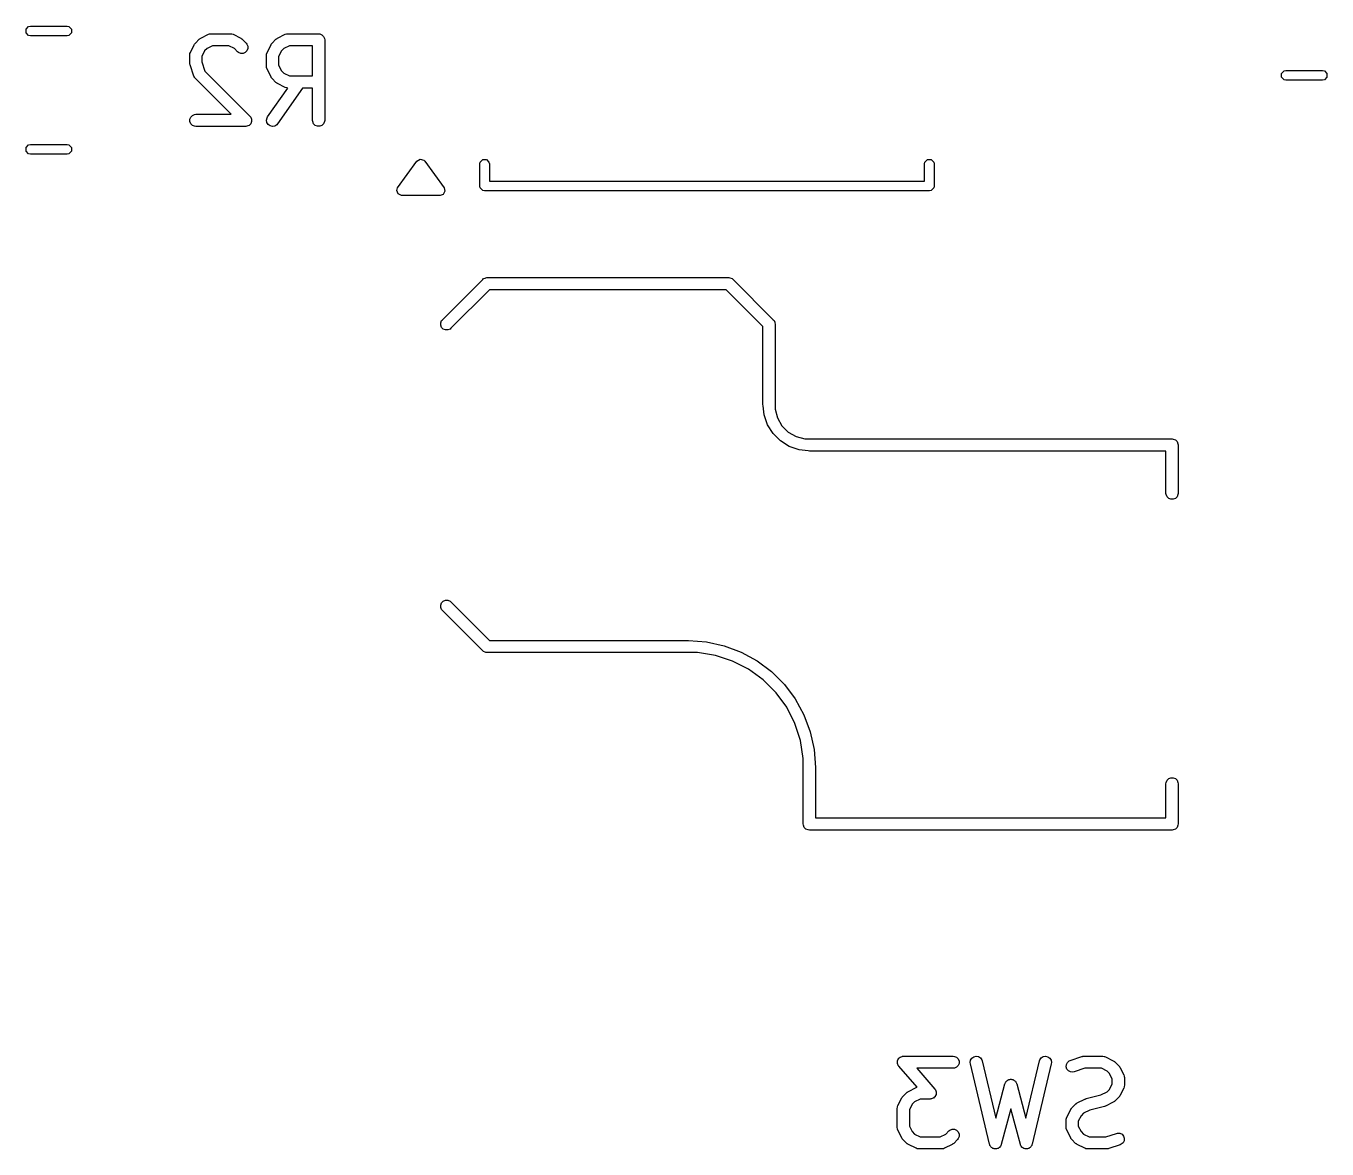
# Model space of a CAD drawing. Extents: x 172.9 to 246.3, y -97.5 to -70.7.
# Drawn here: x 174.98 to 191.12, y -97.48 to -83.55 of the extents above; entities that cross this region are included whole.
import ezdxf

# ---------------------------------------------------------------- set-up
doc = ezdxf.new("R2010")
doc.units = 0
doc.layers.add('BLACK', color=7, linetype='CONTINUOUS')

msp = doc.modelspace()

# ---------------------------------------------------------------- linework, layer by layer
at = {"layer": 'BLACK', "linetype": 'CONTINUOUS'}
for p, q in [((174.98113, -83.592039), (175.013602, -83.559567)), ((174.98113, -83.637961), (174.98113, -83.592039)), ((175.013602, -83.559567), (175.036563, -83.555)), ((175.036563, -83.555), (175.490691, -83.555)), ((175.490691, -83.555), (175.513652, -83.559567)), ((175.513652, -83.559567), (175.546124, -83.592039)), ((175.546124, -83.592039), (175.546124, -83.637961)), ((175.013602, -83.670433), (174.98113, -83.637961)), ((175.036563, -83.675), (175.013602, -83.670433)), ((175.490691, -83.675), (175.036563, -83.675)), ((175.513652, -83.670433), (175.490691, -83.675)), ((175.546124, -83.637961), (175.513652, -83.670433)), ((177.076281, -83.774073), (177.077779, -83.772773)), ((177.077779, -83.772773), (177.082498, -83.767024)), ((177.082498, -83.767024), (177.130117, -83.719405)), ((177.130117, -83.719405), (177.135866, -83.714686)), ((177.135866, -83.714686), (177.137166, -83.713188)), ((177.137166, -83.713188), (177.139425, -83.711766)), ((177.139425, -83.711766), (177.141482, -83.710078)), ((177.141482, -83.710078), (177.143309, -83.70932)), ((177.143309, -83.70932), (177.149609, -83.705356)), ((177.149609, -83.705356), (177.244847, -83.657737)), ((177.244847, -83.657737), (177.258578, -83.652482)), ((177.258578, -83.652482), (177.261267, -83.65229)), ((177.261267, -83.65229), (177.263756, -83.65126)), ((177.263756, -83.65126), (177.278388, -83.649819)), ((177.278388, -83.649819), (177.516483, -83.649819)), ((177.516483, -83.649819), (177.531115, -83.65126)), ((177.531115, -83.65126), (177.533604, -83.652291)), ((177.533604, -83.652291), (177.536292, -83.652482)), ((177.536292, -83.652482), (177.550024, -83.657737)), ((177.550024, -83.657737), (177.645262, -83.705356)), ((177.645262, -83.705356), (177.651561, -83.70932)), ((177.651561, -83.70932), (177.653389, -83.710078)), ((177.653389, -83.710078), (177.655445, -83.711766)), ((177.655445, -83.711766), (177.657705, -83.713188)), ((177.657705, -83.713188), (177.659004, -83.714686)), ((177.659004, -83.714686), (177.664754, -83.719405)), ((177.664754, -83.719405), (177.712373, -83.767024)), ((177.712373, -83.767024), (177.7217, -83.778389)), ((178.028662, -83.774073), (178.03016, -83.772773)), ((178.03016, -83.772773), (178.034879, -83.767024)), ((178.034879, -83.767024), (178.082498, -83.719405)), ((178.082498, -83.719405), (178.088247, -83.714686)), ((178.088247, -83.714686), (178.089547, -83.713188)), ((178.089547, -83.713188), (178.091806, -83.711766)), ((178.091806, -83.711766), (178.093863, -83.710078)), ((178.093863, -83.710078), (178.09569, -83.70932)), ((178.09569, -83.70932), (178.10199, -83.705356)), ((178.10199, -83.705356), (178.197228, -83.657737)), ((178.197228, -83.657737), (178.210959, -83.652482)), ((178.210959, -83.652482), (178.213648, -83.65229)), ((178.213648, -83.65229), (178.216137, -83.65126)), ((178.216137, -83.65126), (178.230769, -83.649819)), ((178.230769, -83.649819), (178.611721, -83.649819)), ((178.611721, -83.649819), (178.626353, -83.65126)), ((178.626353, -83.65126), (178.653389, -83.662459)), ((178.653389, -83.662459), (178.674081, -83.683151)), ((178.674081, -83.683151), (178.68528, -83.710187)), ((178.68528, -83.710187), (178.686721, -83.724819)), ((178.686721, -83.724819), (178.686721, -84.724819)), ((177.012912, -83.915295), (177.014353, -83.900663)), ((177.012912, -84.010533), (177.012912, -83.915295)), ((177.014353, -83.900663), (177.015384, -83.898173)), ((177.015384, -83.898173), (177.015575, -83.895486)), ((177.015575, -83.895486), (177.02083, -83.881754)), ((177.02083, -83.881754), (177.068449, -83.786516)), ((177.068449, -83.786516), (177.072413, -83.780216)), ((177.072413, -83.780216), (177.073171, -83.778389)), ((177.073171, -83.778389), (177.074859, -83.776332)), ((177.074859, -83.776332), (177.076281, -83.774073)), ((177.19717, -83.864484), (177.162912, -83.933)), ((177.162912, -83.933), (177.162912, -83.998362)), ((177.227577, -83.834077), (177.19717, -83.864484)), ((177.296093, -83.799819), (177.227577, -83.834077)), ((177.498778, -83.799819), (177.296093, -83.799819)), ((177.567294, -83.834077), (177.498778, -83.799819)), ((177.606307, -83.87309), (177.567294, -83.834077)), ((177.617672, -83.882417), (177.606307, -83.87309)), ((177.644708, -83.893616), (177.617672, -83.882417)), ((177.673971, -83.893616), (177.644708, -83.893616)), ((177.701007, -83.882417), (177.673971, -83.893616)), ((177.7217, -83.861724), (177.701007, -83.882417)), ((177.7217, -83.778389), (177.732899, -83.805425)), ((177.732899, -83.834688), (177.7217, -83.861724)), ((177.732899, -83.805425), (177.732899, -83.834688)), ((177.965293, -83.915295), (177.966734, -83.900663)), ((177.965293, -84.058152), (177.965293, -83.915295)), ((177.966734, -83.900663), (177.967765, -83.898173)), ((177.967765, -83.898173), (177.967956, -83.895486)), ((177.967956, -83.895486), (177.973211, -83.881754)), ((177.973211, -83.881754), (178.02083, -83.786516)), ((178.02083, -83.786516), (178.024794, -83.780216)), ((178.024794, -83.780216), (178.025552, -83.778389)), ((178.025552, -83.778389), (178.02724, -83.776332)), ((178.02724, -83.776332), (178.028662, -83.774073)), ((178.149551, -83.864484), (178.115293, -83.933)), ((178.115293, -83.933), (178.115293, -84.040447)), ((178.179958, -83.834077), (178.149551, -83.864484)), ((178.248474, -83.799819), (178.179958, -83.834077)), ((178.536721, -83.799819), (178.248474, -83.799819)), ((178.536721, -84.173628), (178.536721, -83.799819)), ((177.013641, -84.017938), (177.012912, -84.010533)), ((177.013501, -84.019913), (177.013641, -84.017938)), ((177.014091, -84.02251), (177.013501, -84.019913)), ((177.014353, -84.025165), (177.014091, -84.02251)), ((177.015111, -84.026996), (177.014353, -84.025165)), ((177.016761, -84.03425), (177.015111, -84.026996)), ((177.06438, -84.177107), (177.016761, -84.03425)), ((177.162912, -83.998362), (177.201083, -84.112876)), ((177.966734, -84.072784), (177.965293, -84.058152)), ((177.967765, -84.075273), (177.966734, -84.072784)), ((177.967956, -84.077961), (177.967765, -84.075273)), ((177.973211, -84.091693), (177.967956, -84.077961)), ((178.02083, -84.186931), (177.973211, -84.091693)), ((178.115293, -84.040447), (178.149551, -84.108963)), ((177.070374, -84.190532), (177.06438, -84.177107)), ((177.072139, -84.192567), (177.070374, -84.190532)), ((177.073171, -84.195058), (177.072139, -84.192567)), ((177.082498, -84.206423), (177.073171, -84.195058)), ((177.525893, -84.649819), (177.082498, -84.206423)), ((177.201083, -84.112876), (177.759992, -84.671786)), ((178.024794, -84.19323), (178.02083, -84.186931)), ((178.025552, -84.195058), (178.024794, -84.19323)), ((178.02724, -84.197114), (178.025552, -84.195058)), ((178.028662, -84.199374), (178.02724, -84.197114)), ((178.03016, -84.200673), (178.028662, -84.199374)), ((178.034879, -84.206423), (178.03016, -84.200673)), ((178.082498, -84.254042), (178.034879, -84.206423)), ((178.088247, -84.25876), (178.082498, -84.254042)), ((178.149551, -84.108963), (178.179958, -84.13937)), ((178.179958, -84.13937), (178.248474, -84.173628)), ((178.248474, -84.173628), (178.536721, -84.173628)), ((190.557503, -84.142039), (190.589975, -84.109567)), ((190.557503, -84.187961), (190.557503, -84.142039)), ((190.589975, -84.220433), (190.557503, -84.187961)), ((190.589975, -84.109567), (190.612936, -84.105)), ((190.612936, -84.225), (190.589975, -84.220433)), ((190.612936, -84.105), (191.067064, -84.105)), ((191.067064, -84.225), (190.612936, -84.225)), ((191.067064, -84.105), (191.090025, -84.109567)), ((191.090025, -84.220433), (191.067064, -84.225)), ((191.090025, -84.109567), (191.122497, -84.142039)), ((191.122497, -84.187961), (191.090025, -84.220433)), ((191.122497, -84.142039), (191.122497, -84.187961)), ((177.978851, -84.681809), (178.229654, -84.323518)), ((178.089547, -84.260259), (178.088247, -84.25876)), ((178.091806, -84.26168), (178.089547, -84.260259)), ((178.093863, -84.263369), (178.091806, -84.26168)), ((178.09569, -84.264126), (178.093863, -84.263369)), ((178.10199, -84.268091), (178.09569, -84.264126)), ((178.412675, -84.323628), (178.101735, -84.767829)), ((178.197228, -84.31571), (178.10199, -84.268091)), ((178.210959, -84.320965), (178.197228, -84.31571)), ((178.213648, -84.321156), (178.210959, -84.320965)), ((178.216137, -84.322187), (178.213648, -84.321156)), ((178.229654, -84.323518), (178.216137, -84.322187)), ((178.536721, -84.323628), (178.412675, -84.323628)), ((178.536721, -84.724819), (178.536721, -84.323628)), ((177.014353, -84.710187), (177.025552, -84.683151)), ((177.014353, -84.739451), (177.014353, -84.710187)), ((177.025552, -84.766487), (177.014353, -84.739451)), ((177.025552, -84.683151), (177.046244, -84.662459)), ((177.046244, -84.662459), (177.07328, -84.65126)), ((177.07328, -84.65126), (177.087912, -84.649819)), ((177.087912, -84.649819), (177.525893, -84.649819)), ((177.759992, -84.671786), (177.76932, -84.683151)), ((177.780518, -84.739451), (177.769319, -84.766487)), ((177.76932, -84.683151), (177.780518, -84.710188)), ((177.780518, -84.710188), (177.780518, -84.739451)), ((177.965311, -84.723194), (177.97164, -84.694623)), ((177.970396, -84.752011), (177.965311, -84.723194)), ((177.97164, -84.694623), (177.978851, -84.681809)), ((178.538162, -84.739451), (178.536721, -84.724819)), ((178.549361, -84.766487), (178.538162, -84.739451)), ((178.68528, -84.739451), (178.674081, -84.766487)), ((178.686721, -84.724819), (178.68528, -84.739451)), ((177.046244, -84.787179), (177.025552, -84.766487)), ((177.07328, -84.798378), (177.046244, -84.787179)), ((177.087912, -84.799819), (177.07328, -84.798378)), ((177.706959, -84.799819), (177.087912, -84.799819)), ((177.721591, -84.798378), (177.706959, -84.799819)), ((177.733435, -84.793472), (177.721591, -84.798378)), ((177.748627, -84.78718), (177.733435, -84.793472)), ((177.769319, -84.766487), (177.748627, -84.78718)), ((177.986123, -84.77669), (177.970396, -84.752011)), ((178.010097, -84.793472), (177.986123, -84.77669)), ((178.038668, -84.799801), (178.010097, -84.793472)), ((178.067485, -84.794716), (178.038668, -84.799801)), ((178.092164, -84.778989), (178.067485, -84.794716)), ((178.101735, -84.767829), (178.092164, -84.778989)), ((178.570053, -84.787179), (178.549361, -84.766487)), ((178.597089, -84.798378), (178.570053, -84.787179)), ((178.626353, -84.798378), (178.597089, -84.798378)), ((178.653389, -84.787179), (178.626353, -84.798378)), ((178.674081, -84.766487), (178.653389, -84.787179)), ((174.98113, -85.062039), (175.013602, -85.029567)), ((174.98113, -85.107961), (174.98113, -85.062039)), ((175.013602, -85.029567), (175.036563, -85.025)), ((175.036563, -85.025), (175.490691, -85.025)), ((175.490691, -85.025), (175.513652, -85.029567)), ((175.513652, -85.029567), (175.546124, -85.062039)), ((175.546124, -85.062039), (175.546124, -85.107961)), ((175.013602, -85.140433), (174.98113, -85.107961)), ((175.036563, -85.145), (175.013602, -85.140433)), ((175.490691, -85.145), (175.036563, -85.145)), ((175.513652, -85.140433), (175.490691, -85.145)), ((175.546124, -85.107961), (175.513652, -85.140433)), ((179.831476, -85.22971), (179.870642, -85.205734)), ((179.870642, -85.205734), (179.91529, -85.216476)), ((179.91529, -85.216476), (179.928524, -85.22971)), ((180.614567, -85.242039), (180.647039, -85.209567)), ((180.647039, -85.209567), (180.692961, -85.209567)), ((180.692961, -85.209567), (180.725433, -85.242039)), ((186.134567, -85.242039), (186.167039, -85.209567)), ((186.167039, -85.209567), (186.212961, -85.209567)), ((186.212961, -85.209567), (186.245433, -85.242039)), ((179.591476, -85.55971), (179.831476, -85.22971)), ((179.928524, -85.22971), (180.168524, -85.55971)), ((180.61, -85.265), (180.614567, -85.242039)), ((180.61, -85.54), (180.61, -85.265)), ((180.725433, -85.242039), (180.73, -85.265)), ((180.73, -85.265), (180.73, -85.48)), ((186.13, -85.265), (186.134567, -85.242039)), ((186.13, -85.48), (186.13, -85.265)), ((186.245433, -85.242039), (186.25, -85.265)), ((186.25, -85.265), (186.25, -85.54)), ((180.614567, -85.562961), (180.61, -85.54)), ((180.73, -85.48), (183.43, -85.48)), ((183.43, -85.48), (186.13, -85.48)), ((186.25, -85.54), (186.245433, -85.562961)), ((179.58, -85.595), (179.591476, -85.55971)), ((179.597574, -85.637426), (179.58, -85.595)), ((179.64, -85.655), (179.597574, -85.637426)), ((180.12, -85.655), (179.64, -85.655)), ((180.15529, -85.643524), (180.12, -85.655)), ((180.179266, -85.604358), (180.15529, -85.643524)), ((180.168524, -85.55971), (180.179266, -85.604358)), ((180.647039, -85.595433), (180.614567, -85.562961)), ((180.67, -85.6), (180.647039, -85.595433)), ((183.43, -85.6), (180.67, -85.6)), ((186.19, -85.6), (183.43, -85.6)), ((186.212961, -85.595433), (186.19, -85.6)), ((186.245433, -85.562961), (186.212961, -85.595433)), ((180.677449, -86.67972), (180.685368, -86.676441)), ((180.685368, -86.676441), (180.7, -86.675)), ((180.7, -86.675), (183.7, -86.675)), ((183.7, -86.675), (183.714632, -86.676441)), ((183.714632, -86.676441), (183.741666, -86.687639)), ((180.146967, -87.196967), (180.646967, -86.696967)), ((180.731066, -86.825), (180.253033, -87.303033)), ((180.646967, -86.696967), (180.658332, -86.687639)), ((180.658332, -86.687639), (180.677449, -86.67972)), ((183.668934, -86.825), (180.731066, -86.825)), ((184.125, -87.281066), (183.668934, -86.825)), ((183.741666, -86.687639), (183.741668, -86.68764)), ((183.741668, -86.68764), (183.753033, -86.696967)), ((183.753033, -86.696967), (184.253033, -87.196967)), ((180.126441, -87.235369), (180.13764, -87.208332)), ((180.126441, -87.264631), (180.126441, -87.235369)), ((180.13764, -87.291668), (180.126441, -87.264631)), ((180.13764, -87.208332), (180.146967, -87.196967)), ((180.158332, -87.31236), (180.13764, -87.291668)), ((180.185369, -87.323559), (180.158332, -87.31236)), ((180.214631, -87.323559), (180.185369, -87.323559)), ((180.241668, -87.31236), (180.214631, -87.323559)), ((180.253033, -87.303033), (180.241668, -87.31236)), ((184.125, -88.25), (184.125, -87.281066)), ((184.253033, -87.196967), (184.262361, -87.208332)), ((184.262361, -87.208332), (184.270279, -87.227449)), ((184.270279, -87.227449), (184.273559, -87.235368)), ((184.273559, -87.235368), (184.275, -87.25)), ((184.275, -87.25), (184.275, -88.25)), ((184.126441, -88.264632), (184.125, -88.25)), ((184.126726, -88.26532), (184.126441, -88.264632)), ((184.139416, -88.37795), (184.126726, -88.26532)), ((184.275, -88.25), (184.275, -88.305952)), ((184.181943, -88.499483), (184.139416, -88.37795)), ((184.275, -88.305952), (184.303963, -88.414044)), ((184.303963, -88.414044), (184.359916, -88.510956)), ((184.250447, -88.608507), (184.181943, -88.499483)), ((184.341493, -88.699553), (184.250447, -88.608507)), ((184.359916, -88.510956), (184.439044, -88.590084)), ((184.439044, -88.590084), (184.535956, -88.646037)), ((184.450517, -88.768057), (184.341493, -88.699553)), ((184.57205, -88.810584), (184.450517, -88.768057)), ((184.535956, -88.646037), (184.644048, -88.675)), ((184.644048, -88.675), (184.7, -88.675)), ((184.7, -88.675), (189.2, -88.675)), ((189.2, -88.675), (189.214632, -88.676441)), ((189.214632, -88.676441), (189.241668, -88.68764)), ((189.241668, -88.68764), (189.26236, -88.708332)), ((189.26236, -88.708332), (189.273559, -88.735368)), ((189.273559, -88.735368), (189.275, -88.75)), ((189.275, -88.75), (189.275, -89.35)), ((184.684679, -88.823273), (184.57205, -88.810584)), ((184.685368, -88.823559), (184.684679, -88.823273)), ((184.7, -88.825), (184.685368, -88.823559)), ((189.125, -88.825), (184.7, -88.825)), ((189.125, -89.35), (189.125, -88.825)), ((189.126441, -89.364632), (189.125, -89.35)), ((189.13764, -89.391668), (189.126441, -89.364632)), ((189.158332, -89.41236), (189.13764, -89.391668)), ((189.185368, -89.423559), (189.158332, -89.41236)), ((189.241668, -89.41236), (189.214632, -89.423559)), ((189.26236, -89.391668), (189.241668, -89.41236)), ((189.273559, -89.364632), (189.26236, -89.391668)), ((189.275, -89.35), (189.273559, -89.364632)), ((189.214632, -89.423559), (189.185368, -89.423559)), ((180.126441, -90.735369), (180.13764, -90.708332)), ((180.13764, -90.708332), (180.158332, -90.68764)), ((180.158332, -90.68764), (180.185369, -90.676441)), ((180.185369, -90.676441), (180.214631, -90.676441)), ((180.214631, -90.676441), (180.241668, -90.68764)), ((180.241668, -90.68764), (180.253033, -90.696967)), ((180.253033, -90.696967), (180.731066, -91.175)), ((180.126441, -90.764631), (180.126441, -90.735369)), ((180.13764, -90.791668), (180.126441, -90.764631)), ((180.146967, -90.803033), (180.13764, -90.791668)), ((180.646967, -91.303033), (180.146967, -90.803033)), ((180.731066, -91.175), (183.2, -91.175)), ((183.2, -91.175), (183.424146, -91.191031)), ((183.424146, -91.191031), (183.643729, -91.238799)), ((180.658332, -91.312361), (180.646967, -91.303033)), ((180.677449, -91.320279), (180.658332, -91.312361)), ((180.685368, -91.323559), (180.677449, -91.320279)), ((180.7, -91.325), (180.685368, -91.323559)), ((183.2, -91.325), (180.7, -91.325)), ((183.31215, -91.325), (183.2, -91.325)), ((183.533688, -91.360089), (183.31215, -91.325)), ((183.74701, -91.429401), (183.533688, -91.360089)), ((183.643729, -91.238799), (183.854279, -91.31733)), ((183.854279, -91.31733), (184.051509, -91.425026)), ((183.946863, -91.531231), (183.74701, -91.429401)), ((184.051509, -91.425026), (184.231406, -91.559694)), ((184.128325, -91.663071), (183.946863, -91.531231)), ((184.286929, -91.821675), (184.128325, -91.663071)), ((184.231406, -91.559694), (184.390306, -91.718594)), ((184.418769, -92.003137), (184.286929, -91.821675)), ((184.390306, -91.718594), (184.524974, -91.898491)), ((184.520599, -92.20299), (184.418769, -92.003137)), ((184.524974, -91.898491), (184.63267, -92.095721)), ((184.63267, -92.095721), (184.711201, -92.306271)), ((184.589911, -92.416312), (184.520599, -92.20299)), ((184.711201, -92.306271), (184.758969, -92.525854)), ((184.625, -92.63785), (184.589911, -92.416312)), ((184.625, -92.75), (184.625, -92.63785)), ((184.758969, -92.525854), (184.775, -92.75)), ((184.625, -93.45), (184.625, -92.75)), ((184.775, -92.75), (184.775, -93.375)), ((189.125, -92.95), (189.126441, -92.935368)), ((189.125, -93.375), (189.125, -92.95)), ((189.126441, -92.935368), (189.13764, -92.908332)), ((189.13764, -92.908332), (189.158332, -92.88764)), ((189.158332, -92.88764), (189.185368, -92.876441)), ((189.185368, -92.876441), (189.214632, -92.876441)), ((189.214632, -92.876441), (189.241668, -92.88764)), ((189.241668, -92.88764), (189.26236, -92.908332)), ((189.26236, -92.908332), (189.273559, -92.935368)), ((189.273559, -92.935368), (189.275, -92.95)), ((189.275, -92.95), (189.275, -93.45)), ((184.626441, -93.464632), (184.625, -93.45)), ((184.775, -93.375), (189.125, -93.375)), ((189.275, -93.45), (189.273559, -93.464632)), ((184.63764, -93.491668), (184.626441, -93.464632)), ((184.658332, -93.51236), (184.63764, -93.491668)), ((184.685368, -93.523559), (184.658332, -93.51236)), ((184.7, -93.525), (184.685368, -93.523559)), ((189.2, -93.525), (184.7, -93.525)), ((189.214632, -93.523559), (189.2, -93.525)), ((189.241668, -93.51236), (189.214632, -93.523559)), ((189.26236, -93.491668), (189.241668, -93.51236)), ((189.273559, -93.464632), (189.26236, -93.491668)), ((185.799645, -96.374401), (185.804306, -96.363151)), ((185.804306, -96.363151), (185.806092, -96.361364)), ((185.806092, -96.361364), (185.807215, -96.359095)), ((185.807215, -96.359095), (185.816387, -96.351069)), ((185.816387, -96.351069), (185.824998, -96.342459)), ((185.824998, -96.342459), (185.827334, -96.34149)), ((185.827334, -96.34149), (185.829239, -96.339825)), ((185.829239, -96.339825), (185.840776, -96.335923)), ((185.840776, -96.335923), (185.852034, -96.33126)), ((185.852034, -96.33126), (185.855604, -96.330908)), ((185.855604, -96.330908), (185.85696, -96.33045)), ((185.85696, -96.33045), (185.858927, -96.330581)), ((185.858927, -96.330581), (185.866666, -96.329819)), ((185.866666, -96.329819), (186.485713, -96.329819)), ((186.485713, -96.329819), (186.500345, -96.33126)), ((186.500345, -96.33126), (186.527381, -96.342459)), ((186.527381, -96.342459), (186.548073, -96.363151)), ((186.548073, -96.363151), (186.559272, -96.390187)), ((186.701113, -96.378728), (186.716449, -96.353806)), ((186.716449, -96.353806), (186.740156, -96.336649)), ((186.740156, -96.336649), (186.768624, -96.329871)), ((186.768624, -96.329871), (186.797519, -96.334504)), ((186.797519, -96.334504), (186.822441, -96.34984)), ((186.822441, -96.34984), (186.839598, -96.373547)), ((187.5604, -96.373547), (187.577557, -96.34984)), ((187.577557, -96.34984), (187.602479, -96.334504)), ((187.602479, -96.334504), (187.631374, -96.329871)), ((187.631374, -96.329871), (187.659842, -96.336649)), ((187.659842, -96.336649), (187.683549, -96.353806)), ((187.683549, -96.353806), (187.698885, -96.378728)), ((187.938187, -96.381287), (188.081043, -96.333668)), ((188.081043, -96.333668), (188.088298, -96.332018)), ((188.088298, -96.332018), (188.090129, -96.33126)), ((188.090129, -96.33126), (188.092782, -96.330998)), ((188.092782, -96.330998), (188.09538, -96.330408)), ((188.09538, -96.330408), (188.097354, -96.330548)), ((188.097354, -96.330548), (188.104761, -96.329819)), ((188.104761, -96.329819), (188.342856, -96.329819)), ((188.342856, -96.329819), (188.357488, -96.33126)), ((188.357488, -96.33126), (188.359977, -96.332291)), ((188.359977, -96.332291), (188.362665, -96.332482)), ((188.362665, -96.332482), (188.376397, -96.337737)), ((188.376397, -96.337737), (188.471635, -96.385356)), ((185.792297, -96.414525), (185.793107, -96.402371)), ((185.793107, -96.41692), (185.792297, -96.414525)), ((185.793107, -96.390187), (185.794074, -96.38785)), ((185.793107, -96.402371), (185.793107, -96.390187)), ((185.793107, -96.419451), (185.793107, -96.41692)), ((185.79777, -96.430708), (185.793107, -96.419451)), ((185.794074, -96.38785), (185.794243, -96.385327)), ((185.794243, -96.385327), (185.799645, -96.374401)), ((185.801672, -96.442246), (185.79777, -96.430708)), ((185.803757, -96.445163), (185.801672, -96.442246)), ((185.804306, -96.446487), (185.803757, -96.445163)), ((185.805701, -96.447882), (185.804306, -96.446487)), ((185.810223, -96.454207), (185.805701, -96.447882)), ((186.037118, -96.713515), (185.810223, -96.454207)), ((186.485713, -96.479819), (186.031948, -96.479819)), ((186.031948, -96.479819), (186.256442, -96.736383)), ((186.500345, -96.478378), (186.485713, -96.479819)), ((186.527381, -96.467179), (186.500345, -96.478378)), ((186.548073, -96.446487), (186.527381, -96.467179)), ((186.559272, -96.419451), (186.548073, -96.446487)), ((186.559272, -96.390187), (186.559272, -96.419451)), ((186.69648, -96.407623), (186.701113, -96.378728)), ((186.698468, -96.422191), (186.69648, -96.407623)), ((186.936563, -97.422191), (186.698468, -96.422191)), ((186.839598, -96.373547), (186.844388, -96.387447)), ((186.844388, -96.387447), (187.013639, -97.098303)), ((187.386358, -97.098303), (187.55561, -96.387447)), ((187.70153, -96.42219), (187.463435, -97.422191)), ((187.55561, -96.387447), (187.5604, -96.373547)), ((187.698885, -96.378728), (187.703518, -96.407623)), ((187.703518, -96.407623), (187.70153, -96.42219)), ((187.887493, -96.461818), (187.889568, -96.432628)), ((187.896747, -96.489581), (187.887493, -96.461818)), ((187.889568, -96.432628), (187.902654, -96.406455)), ((187.915921, -96.511688), (187.896747, -96.489581)), ((187.902654, -96.406455), (187.924761, -96.387281)), ((187.942094, -96.524774), (187.915921, -96.511688)), ((187.924761, -96.387281), (187.938187, -96.381287)), ((187.971284, -96.526849), (187.942094, -96.524774)), ((187.985621, -96.523589), (187.971284, -96.526849)), ((188.116931, -96.479819), (187.985621, -96.523589)), ((188.325151, -96.479819), (188.116931, -96.479819)), ((188.393667, -96.514077), (188.325151, -96.479819)), ((188.424074, -96.544484), (188.393667, -96.514077)), ((188.471635, -96.385356), (188.477934, -96.38932)), ((188.477934, -96.38932), (188.479762, -96.390078)), ((188.479762, -96.390078), (188.481818, -96.391766)), ((188.481818, -96.391766), (188.484078, -96.393188)), ((188.484078, -96.393188), (188.485377, -96.394686)), ((188.485377, -96.394686), (188.491127, -96.399405)), ((188.491127, -96.399405), (188.538746, -96.447024)), ((188.538746, -96.447024), (188.543464, -96.452773)), ((188.543464, -96.452773), (188.544963, -96.454073)), ((188.544963, -96.454073), (188.546384, -96.456332)), ((188.546384, -96.456332), (188.548073, -96.458389)), ((188.548073, -96.458389), (188.54883, -96.460216)), ((188.54883, -96.460216), (188.552795, -96.466516)), ((188.552795, -96.466516), (188.600414, -96.561754)), ((187.013639, -97.098303), (187.127531, -96.671208)), ((187.127531, -96.671208), (187.128816, -96.667779)), ((187.128816, -96.667779), (187.129008, -96.66634)), ((187.129008, -96.66634), (187.129997, -96.66463)), ((187.129997, -96.66463), (187.132694, -96.657441)), ((187.132694, -96.657441), (187.138711, -96.64958)), ((187.138711, -96.64958), (187.14367, -96.641015)), ((187.14367, -96.641015), (187.147527, -96.638062)), ((187.147527, -96.638062), (187.150481, -96.634204)), ((187.150481, -96.634204), (187.159048, -96.629243)), ((187.159048, -96.629243), (187.166908, -96.623228)), ((187.166908, -96.623228), (187.1716, -96.621976)), ((187.1716, -96.621976), (187.175806, -96.619542)), ((187.175806, -96.619542), (187.185623, -96.618237)), ((187.185623, -96.618237), (187.195184, -96.615688)), ((187.195184, -96.615688), (187.199996, -96.616327)), ((187.199996, -96.616327), (187.204815, -96.615687)), ((187.204815, -96.615687), (187.214385, -96.618239)), ((187.214385, -96.618239), (187.224192, -96.619542)), ((187.224192, -96.619542), (187.228393, -96.621974)), ((187.228393, -96.621974), (187.23309, -96.623227)), ((187.23309, -96.623227), (187.240952, -96.629245)), ((187.240952, -96.629245), (187.249517, -96.634204)), ((187.249517, -96.634204), (187.252469, -96.638061)), ((187.252469, -96.638061), (187.256328, -96.641015)), ((187.256328, -96.641015), (187.261289, -96.649583)), ((187.261289, -96.649583), (187.267304, -96.657442)), ((187.267304, -96.657442), (187.269998, -96.664626)), ((187.269998, -96.664626), (187.27099, -96.666339)), ((187.27099, -96.666339), (187.271181, -96.66778)), ((187.271181, -96.66778), (187.272467, -96.671208)), ((187.272467, -96.671208), (187.386358, -97.098303)), ((188.458332, -96.613), (188.424074, -96.544484)), ((188.424074, -96.741344), (188.458332, -96.672828)), ((188.458332, -96.672828), (188.458332, -96.613)), ((188.600414, -96.561754), (188.605669, -96.575485)), ((188.605669, -96.575485), (188.60586, -96.578174)), ((188.60586, -96.578174), (188.606891, -96.580663)), ((188.606891, -96.580663), (188.608332, -96.595295)), ((188.608332, -96.595295), (188.608332, -96.690533)), ((185.799584, -96.942706), (185.847203, -96.847468)), ((185.847203, -96.847468), (185.851167, -96.841168)), ((185.851167, -96.841168), (185.851925, -96.839341)), ((185.851925, -96.839341), (185.853613, -96.837284)), ((185.853613, -96.837284), (185.855035, -96.835025)), ((185.855035, -96.835025), (185.856533, -96.833725)), ((185.856533, -96.833725), (185.861252, -96.827976)), ((185.861252, -96.827976), (185.908871, -96.780357)), ((185.908871, -96.780357), (185.91462, -96.775638)), ((185.91462, -96.775638), (185.91592, -96.77414)), ((185.91592, -96.77414), (185.918179, -96.772718)), ((185.918179, -96.772718), (185.920236, -96.77103)), ((185.920236, -96.77103), (185.922063, -96.770272)), ((185.922063, -96.770272), (185.928363, -96.766308)), ((185.928363, -96.766308), (186.023601, -96.718689)), ((186.023601, -96.718689), (186.037118, -96.713515)), ((186.241667, -96.848131), (186.23933, -96.849099)), ((186.250277, -96.83952), (186.241667, -96.848131)), ((186.25945, -96.831495), (186.250277, -96.83952)), ((186.256442, -96.736383), (186.260963, -96.742707)), ((186.260572, -96.829225), (186.25945, -96.831495)), ((186.262359, -96.827439), (186.260572, -96.829225)), ((186.260963, -96.742707), (186.262359, -96.744103)), ((186.262359, -96.744103), (186.262907, -96.745426)), ((186.267019, -96.816188), (186.262359, -96.827439)), ((186.262907, -96.745426), (186.264993, -96.748344)), ((186.264993, -96.748344), (186.268894, -96.759881)), ((186.272422, -96.805263), (186.267019, -96.816188)), ((186.268894, -96.759881), (186.273558, -96.771139)), ((186.27259, -96.802739), (186.272422, -96.805263)), ((186.273558, -96.800403), (186.27259, -96.802739)), ((186.273558, -96.771139), (186.273558, -96.773669)), ((186.273558, -96.773669), (186.274368, -96.776065)), ((186.274368, -96.776065), (186.273558, -96.788218)), ((186.273558, -96.788218), (186.273558, -96.800403)), ((188.13419, -96.855867), (188.31668, -96.810244)), ((188.31668, -96.810244), (188.393667, -96.771751)), ((188.393667, -96.771751), (188.424074, -96.741344)), ((188.538746, -96.838804), (188.491127, -96.886423)), ((188.543464, -96.833054), (188.538746, -96.838804)), ((188.544963, -96.831755), (188.543464, -96.833054)), ((188.546384, -96.829495), (188.544963, -96.831755)), ((188.548073, -96.827439), (188.546384, -96.829495)), ((188.54883, -96.825611), (188.548073, -96.827439)), ((188.552795, -96.819312), (188.54883, -96.825611)), ((188.600414, -96.724074), (188.552795, -96.819312)), ((188.605669, -96.710343), (188.600414, -96.724074)), ((188.60586, -96.707653), (188.605669, -96.710343)), ((188.606891, -96.705165), (188.60586, -96.707653)), ((188.608332, -96.690533), (188.606891, -96.705165)), ((185.791666, -96.976247), (185.793107, -96.961615)), ((185.791666, -97.214342), (185.791666, -96.976247)), ((185.793107, -96.961615), (185.794138, -96.959125)), ((185.794138, -96.959125), (185.794329, -96.956438)), ((185.794329, -96.956438), (185.799584, -96.942706)), ((185.975924, -96.925436), (185.941666, -96.993952)), ((185.941666, -96.993952), (185.941666, -97.196637)), ((186.006331, -96.895029), (185.975924, -96.925436)), ((186.074847, -96.860771), (186.006331, -96.895029)), ((186.199999, -96.860771), (186.074847, -96.860771)), ((186.207737, -96.860008), (186.199999, -96.860771)), ((186.209705, -96.86014), (186.207737, -96.860008)), ((186.21106, -96.859681), (186.209705, -96.86014)), ((186.214631, -96.85933), (186.21106, -96.859681)), ((186.225888, -96.854666), (186.214631, -96.85933)), ((186.237426, -96.850765), (186.225888, -96.854666)), ((186.23933, -96.849099), (186.237426, -96.850765)), ((187.199998, -96.981613), (187.081991, -97.424144)), ((187.318007, -97.424144), (187.199998, -96.981613)), ((187.894822, -97.085563), (187.942441, -96.990325)), ((187.942441, -96.990325), (187.946405, -96.984025)), ((187.946405, -96.984025), (187.947163, -96.982198)), ((187.947163, -96.982198), (187.948851, -96.980141)), ((187.948851, -96.980141), (187.950273, -96.977882)), ((187.950273, -96.977882), (187.951771, -96.976582)), ((187.951771, -96.976582), (187.95649, -96.970833)), ((187.95649, -96.970833), (188.004109, -96.923214)), ((188.004109, -96.923214), (188.009858, -96.918495)), ((188.009858, -96.918495), (188.011158, -96.916997)), ((188.011158, -96.916997), (188.013417, -96.915575)), ((188.013417, -96.915575), (188.015474, -96.913887)), ((188.015474, -96.913887), (188.017301, -96.913129)), ((188.017301, -96.913129), (188.023601, -96.909165)), ((188.023601, -96.909165), (188.118839, -96.861546)), ((188.178556, -96.999392), (188.101569, -97.037886)), ((188.118839, -96.861546), (188.119908, -96.861136)), ((188.119908, -96.861136), (188.120344, -96.860814)), ((188.120344, -96.860814), (188.12648, -96.858621)), ((188.12648, -96.858621), (188.13257, -96.856291)), ((188.13257, -96.856291), (188.13311, -96.856252)), ((188.13311, -96.856252), (188.13419, -96.855867)), ((188.361046, -96.95377), (188.178556, -96.999392)), ((188.362125, -96.953384), (188.361046, -96.95377)), ((188.362665, -96.953346), (188.362125, -96.953384)), ((188.368746, -96.951018), (188.362665, -96.953346)), ((188.374892, -96.948823), (188.368746, -96.951018)), ((188.375327, -96.9485), (188.374892, -96.948823)), ((188.376397, -96.948091), (188.375327, -96.9485)), ((188.471635, -96.900472), (188.376397, -96.948091)), ((188.477934, -96.896507), (188.471635, -96.900472)), ((188.479762, -96.89575), (188.477934, -96.896507)), ((188.481818, -96.894061), (188.479762, -96.89575)), ((188.484078, -96.89264), (188.481818, -96.894061)), ((188.485377, -96.891141), (188.484078, -96.89264)), ((188.491127, -96.886423), (188.485377, -96.891141)), ((187.886904, -97.119104), (187.888345, -97.104472)), ((187.886904, -97.214342), (187.886904, -97.119104)), ((187.888345, -97.104472), (187.889376, -97.101982)), ((187.889376, -97.101982), (187.889567, -97.099295)), ((187.889567, -97.099295), (187.894822, -97.085563)), ((188.071162, -97.068293), (188.036904, -97.136809)), ((188.036904, -97.136809), (188.036904, -97.196637)), ((188.101569, -97.037886), (188.071162, -97.068293)), ((185.793107, -97.228974), (185.791666, -97.214342)), ((185.794138, -97.231463), (185.793107, -97.228974)), ((185.794329, -97.234151), (185.794138, -97.231463)), ((185.799584, -97.247883), (185.794329, -97.234151)), ((185.847203, -97.343121), (185.799584, -97.247883)), ((185.941666, -97.196637), (185.975924, -97.265153)), ((185.975924, -97.265153), (186.006331, -97.295561)), ((186.006331, -97.295561), (186.074847, -97.329819)), ((186.074847, -97.329819), (186.325151, -97.329819)), ((186.325151, -97.329819), (186.393666, -97.295561)), ((186.393666, -97.295561), (186.432679, -97.256548)), ((186.432679, -97.256548), (186.444045, -97.24722)), ((186.444045, -97.24722), (186.471081, -97.236021)), ((186.471081, -97.236021), (186.500344, -97.236021)), ((186.500344, -97.236021), (186.52738, -97.247219)), ((186.52738, -97.247219), (186.548073, -97.267912)), ((186.548073, -97.267912), (186.559272, -97.294948)), ((186.559272, -97.324211), (186.548074, -97.351247)), ((186.559272, -97.294948), (186.559272, -97.324211)), ((187.888345, -97.228974), (187.886904, -97.214342)), ((187.889376, -97.231463), (187.888345, -97.228974)), ((187.889567, -97.234151), (187.889376, -97.231463)), ((187.894822, -97.247883), (187.889567, -97.234151)), ((187.942441, -97.343121), (187.894822, -97.247883)), ((188.036904, -97.196637), (188.071162, -97.265153)), ((188.071162, -97.265153), (188.101569, -97.295561)), ((188.101569, -97.295561), (188.170085, -97.329819)), ((188.170085, -97.329819), (188.378305, -97.329819)), ((188.378305, -97.329819), (188.509614, -97.286049)), ((188.509614, -97.286049), (188.523951, -97.282789)), ((188.523951, -97.282789), (188.553141, -97.284864)), ((188.553141, -97.284864), (188.579315, -97.29795)), ((188.579315, -97.29795), (188.598489, -97.320058)), ((188.598489, -97.320058), (188.607743, -97.34782)), ((185.851166, -97.349417), (185.847203, -97.343121)), ((185.851924, -97.351247), (185.851166, -97.349417)), ((185.853613, -97.353305), (185.851924, -97.351247)), ((185.855035, -97.355564), (185.853613, -97.353305)), ((185.856533, -97.356863), (185.855035, -97.355564)), ((185.861251, -97.362612), (185.856533, -97.356863)), ((185.90887, -97.410232), (185.861251, -97.362612)), ((185.914619, -97.41495), (185.90887, -97.410232)), ((185.91592, -97.41645), (185.914619, -97.41495)), ((185.918179, -97.417872), (185.91592, -97.41645)), ((185.920236, -97.41956), (185.918179, -97.417872)), ((185.922063, -97.420317), (185.920236, -97.41956)), ((185.928363, -97.424282), (185.922063, -97.420317)), ((186.023601, -97.471901), (185.928363, -97.424282)), ((186.037332, -97.477156), (186.023601, -97.471901)), ((186.040021, -97.477347), (186.037332, -97.477156)), ((186.04251, -97.478378), (186.040021, -97.477347)), ((186.057142, -97.479819), (186.04251, -97.478378)), ((186.342856, -97.479819), (186.057142, -97.479819)), ((186.357488, -97.478378), (186.342856, -97.479819)), ((186.359977, -97.477346), (186.357488, -97.478378)), ((186.362665, -97.477156), (186.359977, -97.477346)), ((186.376397, -97.471901), (186.362665, -97.477156)), ((186.471635, -97.424282), (186.376397, -97.471901)), ((186.477934, -97.420317), (186.471635, -97.424282)), ((186.479762, -97.41956), (186.477934, -97.420317)), ((186.481818, -97.417872), (186.479762, -97.41956)), ((186.484078, -97.41645), (186.481818, -97.417872)), ((186.485378, -97.41495), (186.484078, -97.41645)), ((186.491128, -97.410232), (186.485378, -97.41495)), ((186.538746, -97.362613), (186.491128, -97.410232)), ((186.548074, -97.351247), (186.538746, -97.362613)), ((186.938292, -97.42721), (186.936563, -97.422191)), ((186.938532, -97.429012), (186.938292, -97.42721)), ((186.939474, -97.43064), (186.938532, -97.429012)), ((186.941353, -97.436091), (186.939474, -97.43064)), ((186.947739, -97.444915), (186.941353, -97.436091)), ((186.953194, -97.454337), (186.947739, -97.444915)), ((186.956251, -97.456677), (186.953194, -97.454337)), ((186.95851, -97.459798), (186.956251, -97.456677)), ((186.967785, -97.465505), (186.95851, -97.459798)), ((186.976432, -97.472124), (186.967785, -97.465505)), ((186.980152, -97.473116), (186.976432, -97.472124)), ((186.983432, -97.475134), (186.980152, -97.473116)), ((186.994186, -97.476858), (186.983432, -97.475134)), ((187.004708, -97.479664), (186.994186, -97.476858)), ((187.008523, -97.479157), (187.004708, -97.479664)), ((187.012327, -97.479767), (187.008523, -97.479157)), ((187.022925, -97.477243), (187.012327, -97.479767)), ((187.033716, -97.47581), (187.022925, -97.477243)), ((187.037047, -97.473881), (187.033716, -97.47581)), ((187.040795, -97.472989), (187.037047, -97.473881)), ((187.049619, -97.466602), (187.040795, -97.472989)), ((187.059041, -97.461148), (187.049619, -97.466602)), ((187.061381, -97.45809), (187.059041, -97.461148)), ((187.064502, -97.455832), (187.061381, -97.45809)), ((187.070209, -97.446556), (187.064502, -97.455832)), ((187.076828, -97.43791), (187.070209, -97.446556)), ((187.078853, -97.43251), (187.076828, -97.43791)), ((187.079838, -97.43091), (187.078853, -97.43251)), ((187.080125, -97.429118), (187.079838, -97.43091)), ((187.081991, -97.424144), (187.080125, -97.429118)), ((187.319872, -97.429119), (187.318007, -97.424144)), ((187.32016, -97.43091), (187.319872, -97.429119)), ((187.321144, -97.432509), (187.32016, -97.43091)), ((187.32317, -97.437911), (187.321144, -97.432509)), ((187.32979, -97.446559), (187.32317, -97.437911)), ((187.335496, -97.455832), (187.32979, -97.446559)), ((187.338616, -97.45809), (187.335496, -97.455832)), ((187.340957, -97.461148), (187.338616, -97.45809)), ((187.350378, -97.466602), (187.340957, -97.461148)), ((187.359203, -97.472989), (187.350378, -97.466602)), ((187.36295, -97.473881), (187.359203, -97.472989)), ((187.366282, -97.47581), (187.36295, -97.473881)), ((187.377075, -97.477244), (187.366282, -97.47581)), ((187.387671, -97.479767), (187.377075, -97.477244)), ((187.391472, -97.479157), (187.387671, -97.479767)), ((187.395291, -97.479665), (187.391472, -97.479157)), ((187.405822, -97.476856), (187.395291, -97.479665)), ((187.416566, -97.475134), (187.405822, -97.476856)), ((187.419842, -97.473118), (187.416566, -97.475134)), ((187.423566, -97.472125), (187.419842, -97.473118)), ((187.432216, -97.465503), (187.423566, -97.472125)), ((187.441488, -97.459798), (187.432216, -97.465503)), ((187.443746, -97.456677), (187.441488, -97.459798)), ((187.446804, -97.454337), (187.443746, -97.456677)), ((187.452259, -97.444914), (187.446804, -97.454337)), ((187.458645, -97.436091), (187.452259, -97.444914)), ((187.460522, -97.430642), (187.458645, -97.436091)), ((187.461466, -97.429013), (187.460522, -97.430642)), ((187.461705, -97.427209), (187.461466, -97.429013)), ((187.463435, -97.422191), (187.461705, -97.427209)), ((187.946404, -97.349417), (187.942441, -97.343121)), ((187.947162, -97.351247), (187.946404, -97.349417)), ((187.948851, -97.353305), (187.947162, -97.351247)), ((187.950273, -97.355564), (187.948851, -97.353305)), ((187.951771, -97.356863), (187.950273, -97.355564)), ((187.956489, -97.362612), (187.951771, -97.356863)), ((188.004108, -97.410232), (187.956489, -97.362612)), ((188.009857, -97.41495), (188.004108, -97.410232)), ((188.011158, -97.41645), (188.009857, -97.41495)), ((188.013417, -97.417872), (188.011158, -97.41645)), ((188.015474, -97.41956), (188.013417, -97.417872)), ((188.017301, -97.420317), (188.015474, -97.41956)), ((188.023601, -97.424282), (188.017301, -97.420317)), ((188.118839, -97.471901), (188.023601, -97.424282)), ((188.13257, -97.477156), (188.118839, -97.471901)), ((188.135259, -97.477347), (188.13257, -97.477156)), ((188.137748, -97.478378), (188.135259, -97.477347)), ((188.15238, -97.479819), (188.137748, -97.478378)), ((188.390475, -97.479819), (188.15238, -97.479819)), ((188.39788, -97.479089), (188.390475, -97.479819)), ((188.399855, -97.47923), (188.39788, -97.479089)), ((188.402452, -97.478639), (188.399855, -97.47923)), ((188.405107, -97.478378), (188.402452, -97.478639)), ((188.406938, -97.477619), (188.405107, -97.478378)), ((188.414192, -97.47597), (188.406938, -97.477619)), ((188.557049, -97.428351), (188.414192, -97.47597)), ((188.570474, -97.422357), (188.557049, -97.428351)), ((188.592581, -97.403183), (188.570474, -97.422357)), ((188.605668, -97.37701), (188.592581, -97.403183)), ((188.607743, -97.34782), (188.605668, -97.37701))]:
    msp.add_line(p, q, dxfattribs=at)

doc.saveas('drawing.dxf')
